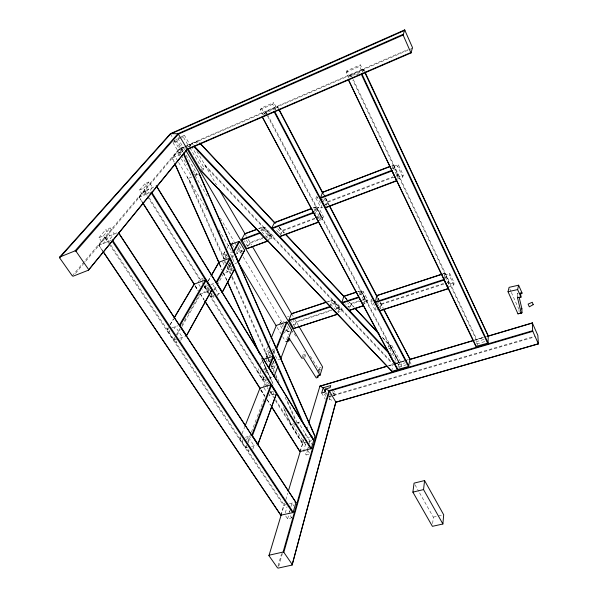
<?xml version="1.0" encoding="UTF-8"?>
<svg xmlns="http://www.w3.org/2000/svg" width="598" height="598" viewBox="0 0 598 598"><rect width="100%" height="100%" fill="white"/><g stroke="black" fill="none" stroke-linecap="round" stroke-linejoin="round"><path stroke-width="0.45" stroke-dasharray="2.99 2.24" d="M477.809 345.293L476.12 341.757L476.24 339.597L352.85 80.199M432.675 523.571L433.318 517.128L419.101 492.034M442.894 273.787L444.875 273.353L448.866 281.755L448.53 286.666L453.845 284.947L454.084 282.675L449.718 273.45L444.411 275.2L448.792 284.394L454.084 282.675M453.845 284.947L449.464 275.693L449.718 273.45M444.224 276.695L444.658 273.204M397.954 367.262L398.836 362.395L389.806 345.427L382.032 336.883M391.705 371.186L393.006 364.376L205.533 166.543L202.969 170.004L200.524 171.028M391.862 345.495L401.617 363.861L401.183 366.312L391.384 347.894L391.862 345.495L388.618 346.489L400.122 368.054M389.051 344.358L388.132 348.888L391.384 347.894M380.321 302.222L381.3 304.442L380.283 308.777L377.331 303.164M375.305 310.392L375.858 308.09L371.223 299.314L370.64 301.594L375.305 310.392L377.794 309.585M397.214 179.131L402.753 177.038L403.239 175.109L398.283 164.622L392.744 166.752L397.722 177.202L403.239 175.109M363.15 302.162L364.01 303.769L367.322 302.685L367.912 300.405L363.21 291.547L359.906 292.654L364.616 301.489L367.912 300.405M364.01 303.769L365.019 298.865L360.721 290.785L357.836 291.532M397.722 177.202L398.029 174.855L393.484 165.31L391.496 165.743M333.168 395.831L334.678 395.39L335.261 393.275L332.996 389.403M367.322 302.685L362.597 293.805L363.21 291.547M402.753 177.038L397.767 166.513L398.283 164.622M176.53 339.32L174.212 340.105L173.465 339.828L166.984 330.118L168.098 327.921M359.488 294.156L360.459 290.658M329.251 399.92L330.148 396.713L332.413 396.048M392.385 168.016L393.222 165.078M278.025 566.059L281.598 553.546M285.724 515.984L287.623 518.817L291.757 517.823L292.258 516.074M278.735 566.306L282.562 552.844M289.671 510.954L288.916 513.562L291.757 517.823M290.934 506.611L291.951 503.127L293.812 505.945M307.432 449.875L308.194 447.244M309.256 443.589L309.981 441.115M287.623 518.817L288.632 515.334M289.649 511.843L290.404 509.227M307.858 450.556L309.981 453.949L306.161 454.973L308.463 447.065M285.291 512.83L287.085 506.745M305.675 443.895L303.605 450.907L306.161 454.973M208.455 293.237L204.695 287.234L206.22 284.304M280.761 515.199L283.676 505.519L286.405 504.503M299.89 451.625L302.827 443.066L275.581 399.569M311.67 440.644L302.424 443.178L303.672 439.052M281.09 515.469L284.753 503.068M285.814 499.719L287.698 493.26M300.196 451.826L303.635 440.397M304.965 435.949L306.572 430.612M306.841 429.723L308.441 424.386M334.708 301.071L333.983 303.343L330.746 304.419L338.191 312.253L341.428 311.192L342.116 308.904L334.708 301.071L331.479 302.154L338.894 309.966L342.116 308.904M319.325 372.502L320.349 369.183L319.579 367.867L321.096 367.404M338.191 312.253L339.522 307.933L335.112 309.39M317.986 372.382L318.839 369.639L309.996 355.668M318.734 370.603L319.579 367.867M297.871 424.057L298.387 422.427L312.492 445.159M294.313 424.326L293.79 425.955L305.466 444.628M330.081 306.46L332.137 300.144L327.704 301.624M304.816 357.499L305.922 354.24M303.732 356.954L305.316 352.319M302.341 356.901L304.203 351.475M265.826 379.065L262.597 379.625L257.521 371.522L257.701 371.029L260.294 370.214M252.79 449.165L254.053 445.757L247.946 436.518L246.645 439.904M273.72 392.587L272.912 394.755L270.61 391.07M247.639 447.543L245.449 447.708L239.828 439.283L241.51 438.341M331.374 309.988L296.189 321.619L294.665 326.553L291.51 321.171M248.91 449.479L248.267 451.184L249.949 450.72M291.802 332.981L292.542 331.008L296.907 337.892M286.651 339.462L288.789 333.871M245.449 447.708L246.436 445.114M247.759 441.653L251.048 433.019M251.377 432.152L256.983 417.464M257.312 416.604L264.884 396.728M246.152 447.962L246.81 446.235M248.118 442.774L250.42 436.727M267.373 385.904L268.472 383.034M269.96 379.169L270.558 377.607L265.049 368.727L264.428 370.274M272.957 360.878L275.11 365.752L274.243 368.009L272.075 363.128M287.182 326.508L288.998 329.573L288.229 331.576L286.412 328.496M243.094 439.403L242.1 441.937L243.79 441.466M263.456 387.1L264.854 383.512L267.971 382.563M266.379 379.581L265.774 381.15L260.22 372.27L260.848 370.715M273.578 361.102L272.718 363.315L275.745 362.358M284.872 332.092L285.396 330.761L288.998 329.573M239.828 439.283L240.845 436.704M242.048 433.625L244.567 427.271M263.24 379.865L264.503 376.665M266.08 372.666L267.022 370.267L268.726 369.736M273.607 353.568L274.96 350.136M262.597 379.625L263.875 376.404M265.467 372.375L266.424 369.953L262.118 360.295M270.64 359.286L269.623 361.85L268.21 358.665M273.353 352.431L275.043 348.148M269.549 357.425L270.438 355.197L266.626 356.415L265.729 358.643M272.15 350.899L272.733 349.441L276.112 348.357M314.63 211.386L319.429 220.37L322.845 219.1L323.66 217.067L318.457 207.274L315.049 208.567L320.259 218.337L323.66 217.067M269.504 356.064L268.068 352.842L268.951 350.652L265.594 351.736M279.595 324.31L280.395 322.329L284.013 321.133M326.493 205.353L327.749 202.259L325.447 197.504M319.429 220.37L320.872 215.923L316.118 206.998L313.232 207.783M257.521 371.522L259.024 367.8M260.347 364.616L262.328 359.727M267.68 346.638L265.385 352.297L267.859 357.873M269.07 343.237L270.61 339.507M321.051 207.977L321.881 205.981L316.634 196.054L315.774 198.013L321.051 207.977L322.771 207.319M314.189 210.571L317.613 209.278L318.457 207.274M314.473 209.905L315.811 206.796M346.982 70.691L346.19 72.223L348.985 78.076L350.996 74.772L363.756 69.375L362.41 72.268L359.645 66.363L360.377 64.853L363.128 70.736L349.755 76.522L346.982 70.691L360.377 64.853M258.486 228.586L262.776 226.956L260.765 230.806L268.816 239.267L272.068 238.049L273.084 235.986L265.078 227.532L261.834 228.765L269.84 237.204L273.084 235.986M267.889 241.129L270.752 235.373L266.461 236.98M260.765 230.806L264.024 229.572L265.078 227.532M264.555 237.04L250.054 242.482L248.073 247.011L244.433 240.792M217.388 295.958L218.547 293.812L212.417 283.938L211.625 285.351M229.468 262.746L232.114 268.711L231.06 270.662L228.242 264.309M239.379 245.531L242.13 250.188L241.151 251.997L237.929 246.548M214.174 295.943L213.389 297.378L211.019 293.581M232.114 268.711L228.286 270.117L227.225 272.06L226.089 269.504M228.877 264.451L229.998 266.985L231.045 265.071L229.924 262.544M242.13 250.188L238.423 251.571L237.436 253.38L236.053 251.048M210.339 296.242L211.019 296.496L212.342 294.096M214.547 290.097L216.753 286.098M217.194 285.298L223.809 273.308L234.498 269.406M228.1 265.534L229.826 262.41M231.979 258.508L234.132 254.606M210.78 295.434L212.111 293.035M213.89 289.828L216.102 285.822M231.785 257.476L233.078 255.144M180.671 340.397L182.412 337.309L175.371 326.658L173.584 329.707M209.577 288.991L208.209 291.42L204.322 285.209M176.754 341.107L175.879 342.654L177.621 342.056M209.121 290.538L207.214 287.503L208.022 286.091M226.246 258.53L225.125 255.989L226.186 254.113L227.307 256.647M174.212 340.105L175.139 338.498M176.993 335.269L180.222 329.625M182.076 326.403L200.569 294.164L211.834 290.112M208.029 281.157L210.743 276.426M225.035 251.511L222.815 255.376L226.186 254.113M227.255 247.639L228.586 245.315L227.083 248.192M204.695 287.234L206.504 284.087M208.306 280.94L211.012 276.224M224.848 252.087L222.613 255.989L224.467 260.16M173.465 339.828L175.775 335.799M176.238 334.992L179.946 328.549M181.799 325.327L186.434 317.269M188.288 314.047L199.874 293.902L200.569 294.164M201.892 281.322L203.29 278.93M169.668 330.455L168.763 331.987L170.512 331.374M197.833 282.809L199.725 279.61L202.954 278.429M169.996 324.736L173.323 319.16M166.984 330.118L168.412 327.726M170.31 324.542L173.637 318.966M278.526 108.343L277.659 106.691L275.603 109.808L272.681 104.246L273.787 102.617L276.695 108.156L264.338 113.508L261.408 108.014L273.787 102.617M263.531 114.681L265.908 111.662L277.659 106.691M263.195 115.175L260.25 109.666L261.408 108.014M193.027 170.647L195.793 175.326L196.989 173.726L186.068 155.233M196.465 143.243L198.155 141.15L199.433 142.511M190.545 145.777L189.312 147.28L183.167 136.793L184.431 135.32L190.545 145.777L182.383 149.306L179.662 149.171L85.492 261.468M181.956 151.937L183.22 150.404L174.317 155.233L178.144 161.647M173.001 142.645L179.221 153.118L182.383 149.306L176.246 138.915L180.334 137.114M75.505 273.383L84.909 262.171M72.283 275.857L179.161 148.73L185.993 145.763M102.415 250.682L98.76 245.262L104.986 237.847L118.135 232.338M142.077 201.937L139.087 197.205L144.155 191.173L156.235 185.948M184.274 147.048L179.415 149.156L172.127 157.842L174.018 162.095M103.476 235.821L110.152 227.928L114.136 233.96L107.55 241.921L103.476 235.821L98.947 237.66L103.028 243.745L109.666 235.769L105.682 229.759L110.152 227.928M143.655 188.318L149.081 181.904L152.55 187.495L147.198 193.969L143.655 188.318L139.491 190.074L143.034 195.71L148.446 189.222L144.97 183.646L149.081 181.904M98.947 237.66L105.682 229.759M139.491 190.074L144.97 183.646M173.824 142.279L176.298 141.203L178.234 138.96L180.701 137.876M173.54 142.025L176.246 138.915L178.234 138.96L184.393 149.41L182.502 151.698L176.298 141.203M476.24 339.597L483.565 337.167M404.465 360.721L398.791 362.65L266.663 114.502M181.157 136.755L184.431 135.32M181.523 137.518L183.167 136.793M260.25 109.666L272.681 104.246M346.19 72.223L359.645 66.363M186.853 145.396L408.195 49.38M185.081 146.697L197.878 141.15L199.156 142.511M179.662 149.171L412.635 48.191M187.682 146.689L190.949 145.277L192.377 143.535L193.289 145.112M264.847 114.457L267.328 113.388M356.535 74.81L359.054 73.726M179.221 153.118L183.489 151.272M180.611 154.314L172.366 157.865L174.265 162.125M201.078 169.526L204.329 168.165L191.876 146.854M139.087 197.205L150.928 192.414M193.954 174.997L196.989 173.726M195.793 175.326L199.201 173.906M98.76 245.262L111.609 240.291M391.765 165.975L393.484 165.31M315.774 198.013L317.501 197.347M392.213 168.651L397.767 166.513M327.614 201.638L392.811 176.836M396.287 175.513L398.029 174.855M327.749 202.259L395.57 176.477M396.437 176.148L398.178 175.491M258.912 228.735L263.225 227.091L270.528 234.805L265.415 236.726M313.546 207.969L316.118 206.998M325.312 204.673L327.031 204.023L323.81 197.893M314.869 218.173L282.293 230.387L278.04 225.857M315.729 217.851L320.872 215.923M250.158 243.087L263.03 238.266M314.877 218.831L282.518 230.963L280.671 234.842L275.102 228.937M318.375 217.523L320.999 216.543M246.802 245.823L249.179 244.933L246.466 240.276M279.199 233.698L281.651 232.786L277.345 228.204M233.377 251.429L229.983 252.7L234.835 263.681L238.228 262.432M225.125 255.989L226.649 255.421M234.954 254.3L243.648 251.063M224.145 258.777L227.203 257.633M227.674 266.312L231.045 265.071M229.998 266.985L233.041 265.871M204.867 286.674L207.708 285.642M210.817 284.513L214.57 283.16M207.214 287.503L208.822 286.92M209.225 288.475L206.004 289.634L204.165 292.871L202.221 289.776M211.019 296.496L213.852 295.487M216.954 294.38L220.692 293.05M167.148 329.513L168.696 328.975M171.888 327.868L177.711 325.843M179.804 338.199L186.299 335.986M327.308 301.975L332.525 300.226L339.29 307.372L334.887 308.822M358.112 291.66L360.721 290.785M287.503 316.85L289.051 316.327M359.278 294.911L362.597 293.805M358.875 300.899L350.974 303.507L349.74 302.199M362.388 299.733L365.019 298.865M296.302 322.21L331.584 310.556M361.663 300.622L351.205 304.076L349.965 308.389L345.629 303.784M362.538 300.331L365.154 299.471M443.111 273.936L444.875 273.353M293.214 325.013L295.532 324.251L293.289 320.416M348.193 306.901L350.622 306.101L347.543 302.82M370.64 301.594L372.307 301.048M444.127 277.442L449.464 275.693M282.204 333.549L289.851 331.045M381.165 303.836L443.596 283.474M447.11 282.331L448.866 281.755M381.3 304.442L443.746 284.095M379.169 307.013L380.821 306.482L378.721 302.476M268.068 352.842L269.586 352.357M280.739 358.837L277.352 359.906L272.733 349.441M263.494 369.213L267.657 367.905M271.305 366.948L275.11 365.752M271.186 368.966L275.955 367.478M269.01 378.086L273.166 376.8M318.839 369.639L320.349 369.183M273.473 391.376L270.363 392.31L269.01 395.928L274.669 394.231M394.231 363.763L398.836 362.395M405.332 360.459L407.948 359.682M484.425 336.913L487.004 336.143M388.64 365.67L408.277 359.832M474.311 340.172L483.236 337.519M388.618 365.827L394.874 363.965M395.771 363.696L406.49 360.504M474.386 340.299L483.326 337.646M398.395 364.817L405.347 362.754M476.12 341.757L484.754 339.193M398.761 367.023L406.677 364.683M476.853 343.932L485.516 341.368M329.408 394.979L331.92 394.246M332.75 394.007L335.261 393.275M328.922 396.325L332.51 395.278M333.407 395.016L535.15 336.158M328.504 397.057L533.536 337.294M245.427 437.235L250.203 435.875M293.723 423.75L291.181 424.475L283.594 407.44M296.862 422.861L301.796 421.463M251.541 446.459L257.798 444.71M306.781 437.9L309.405 437.175M310.272 436.936L312.896 436.219M289.492 503.733L294.881 502.402M433.318 517.128L442.819 514.983M517.449 295.898L517.367 293.536L518.989 293.356M517.367 293.536L518.04 293.528M327.741 395.472L330.148 396.713M329.184 398.866L333.295 401.011M179.191 148.752L179.602 149.119M264.024 229.572L272.068 238.049M333.983 303.343L341.428 311.192M204.733 164.742L391.541 361.962M345.442 297.625L347.289 299.583M279.236 227.464L284.349 232.906M345.001 297.468L346.915 299.508M349.471 302.222L353.941 306.983M279.131 227.629L284.244 233.078M345.024 297.759L346.945 299.807M347.58 300.488L353.979 307.297M382.129 337.257L389.806 345.427M98.999 245.359L102.654 250.779M104.986 237.847L108.612 243.281M109.128 244.051L283.676 505.519M105.697 237.376L110.353 244.358M110.869 245.135L284.222 505.041M139.334 197.258L142.324 201.989M195.112 285.53L198.102 290.262M200.098 293.416L204.082 299.718M260.855 389.567L264.839 395.869M267.328 399.808L270.819 405.332M195.344 286.218L198.334 290.942M200.323 294.089L204.307 300.39M261.057 390.188L265.041 396.489M267.029 399.636L270.513 405.152M195.03 286.233L197.938 290.837M260.713 390.128L264.421 395.996M198.813 284.356L200.27 286.674M263.92 387.833L266.693 392.251M144.783 190.755L147.265 194.709M149.246 197.878L201.765 281.718M202.259 282.51L203.746 284.88M204.239 285.672L208.695 292.788M210.683 295.95L268.151 387.706M270.625 391.66L273.6 396.399M302.424 443.178L291.622 425.933L282.891 406.356M144.155 191.173L147.13 195.912M147.631 196.705L201.175 281.927M204.075 286.554L208.62 293.992M209.113 294.784L268.121 388.909M270.102 392.079L273.578 397.61M275.558 400.772L302.334 443.484M178.615 162.439L206.878 209.771M218.846 229.819L232.577 252.819M277.113 327.412L280.798 333.587M282.6 336.599L285.739 341.862M237.047 249.246L238.423 251.571M280.395 322.329L281.755 324.632M282.211 325.394L283.123 326.927M321.642 393.058L325.312 399.247M178.129 153.589L179.512 155.921M181.358 159.031L191.988 176.911L188.609 178.324L224.983 260.257M232.36 244.844L233.743 247.168M280.507 325.85L282.331 328.922M324.669 392.168L326.508 395.263M170.482 134.079L172.314 137.166M174.138 140.246L179.161 148.73M179.415 149.156L181.792 153.17M195.105 175.663L208.418 198.147M220.311 218.225L234.102 241.517M234.573 242.317L236.001 244.724M237.907 247.938L241.233 253.559M243.132 256.774L281.651 321.821M282.129 322.628L284.028 325.843M285.934 329.05L288.311 333.071M324.4 394.022L325.775 396.339M179.4 152.056L180.828 154.463M181.306 155.263L187.01 164.884M325.925 392.393L326.829 393.933M189.985 147.826L202.969 170.004M332.413 391.518L334.678 395.39M196.951 151.391L216.469 184.872M245.098 233.982L246.451 236.3M248.252 239.394L251.459 244.888M291.689 313.905L293.939 317.762M294.388 318.532L298.507 325.596M414.975 484.746L418.645 491.227M390.262 352.88L392.826 357.679M394.538 360.871L395.816 363.27M265.908 111.662L266.783 113.314M267.224 114.136L399.24 362.276M317.613 209.278L322.845 219.1M265.348 112.028L266.23 113.68M322.576 199.097L325.813 205.249M323.712 194.193L325.013 196.675M378.213 298.2L379.902 301.414M323.518 194.201L329.147 204.927M378.033 298.215L383.228 308.12M277.33 106.706L278.197 108.358M325.342 198.282L328.803 204.882M377.682 298.11L378.549 299.762M380.276 303.059L382.87 308.015M377.039 299.277L378.302 301.676M409.697 361.469L411.409 364.728M350.996 74.772L476.681 339.216M350.443 75.146L351.243 76.828M363.756 69.375L364.548 71.065M363.352 69.42L364.145 71.11M509.84 289.043L510.969 291.577M511.35 292.415L518.892 309.286M219.817 264.338L222.097 269.451M223.615 272.86L227.031 280.522M262.709 360.594L273.338 384.439M219.541 264.226L221.821 269.332M223.338 272.74L226.747 280.395M261.274 357.843L273.787 385.934M219.429 264.54L221.694 269.616M269.309 351.46L271.088 355.474M227.629 266.23L231.8 275.618M232.181 276.47L269.691 360.96M271.2 364.376L274.235 371.201M275.753 374.617L279.161 382.294M287.496 401.071L297.722 424.117M224.841 260.997L225.581 262.671M187.226 176.851L223.517 258.575M227.3 267.089L230.32 273.899M231.837 277.308L267 356.475M268.509 359.876L269.264 361.581M271.156 365.841L274.183 372.651M275.693 376.052L276.829 378.609M285.141 397.334L295.733 421.171M224.512 261.61L225.267 263.314M227.158 267.56L228.286 270.117M266.626 356.415L267.702 358.845M268.068 359.652L269.145 362.082M222.673 261.827L224.19 265.235M266.088 359.458L267.897 363.517M518.967 310.1L519.109 311.73"/><path stroke-width="0.9" d="M476.277 346.519L348.29 79.482L475.859 346.384L487.594 343.185L488.043 342.789L488.282 336.016L364.944 71.917M442.894 523.998L443.686 514.788L424.587 480.575L414.063 483.132L412.882 492.132L432.406 526.33L442.894 523.998L423.541 489.583L424.587 480.575M442.012 274.078L376.695 295.659L375.275 302.618L379.805 310.848L448.298 288.714L444.03 280.103L444.045 278.122M397.909 369.609L262.163 116.677L397.55 369.467L408.479 366.499L410.049 359.301L383.662 308.942M59.598 257.805L59.725 257.058L170.467 133.646L404.674 29.9L412.471 47.534L411.08 52.908L187.189 149.552L88.437 270.191L73.158 276.179L72.283 275.857L59.598 257.805L170.482 134.079L404.951 30.266M88.437 270.191L187.189 149.126L410.804 52.557L411.08 52.908M521.202 313.18L517.509 297.737L520.993 297.191L517.621 289.582L518.615 285.194L509.085 287.354L508.031 291.734L517.973 313.86L522.002 312.776L521.882 308.762L519.071 296.937M281.269 514.654L268.951 555.662L277.517 567.846L278.227 568.1L292.101 565.065L335.77 402.297L538.402 343.902L537.841 335.373L532.31 322.913L487.691 336.188M292.101 565.065L335.882 402.133L329.431 391.144L532.803 331.344L538.402 343.902M292.317 564.602L283.826 552.305L329.431 391.144M268.951 555.662L269.16 555.191L283.108 552.044L328.93 390.666L532.631 330.709L532.31 322.913M102.938 251.452L280.761 515.199L292.624 512.665L293.184 512.18L295.95 502.484L118.905 233.198M271.514 406.722L299.89 451.625L311.364 448.522L313.688 440.382L156.497 185.985M212.013 289.537L186.299 335.986L211.834 290.112L212.013 289.537L206.228 280.26L205.525 279.999L194.223 284.125L174.108 318.166M325.596 388.984L324.669 392.168L321.642 393.058L323.197 387.773L330.739 385.538L330.141 387.639L325.596 388.984L328.93 390.666M288.229 491.481L300.278 451.363M308.845 422.838L319.93 386.121L386.861 366.2M286.509 341.608L288.819 340.867L287.997 339.477L289.537 338.976L301.87 358.269L303.455 357.768L316.267 377.943L317.792 377.488L317.007 376.157L320.072 375.23L322.606 366.94L299.434 327.188M317.792 377.488L318.562 374.991M222.292 291.981L216.685 282.899L230.185 258.583L234.708 268.794L222.12 292.542L234.498 269.406M230.245 244.694L238.961 241.398L239.596 241.637L244.649 250.218L238.228 262.432M280.739 358.837L291.652 330.036L287.07 322.255L286.472 322.03L276.366 325.387L276.194 325.865L238.251 262.313M276.605 393.207L257.798 444.71L276.605 393.207L271.537 385.075L270.887 384.835L259.966 388.162L244.903 426.411M259.786 388.663L259.966 388.162M257.992 444.202L252.416 435.71L271.537 385.075M288.819 340.867L289.724 338.468M270.887 384.835L251.706 435.449L252.416 435.71M410.804 52.557L403.134 35.035L404.674 29.9M291.473 330.515L291.652 330.036M337.564 314.316L293.588 328.526L288.909 320.147L291.39 313.793L325.932 302.222M269.175 367.875L273.578 356.647L277.883 366.372L274.034 376.538L274.22 376.037L269.175 367.875L268.532 367.635L272.972 356.341L263.18 359.45M287.07 322.255L276.717 348.664L280.948 358.277M276.112 348.357L286.472 322.03M271.156 338.132L276.366 325.387M320.207 197.781L391.727 170.355L396.751 180.873L325.491 207.812L320.334 198.416L322.539 192.324L389.776 166.408M244.649 250.218L238.438 261.827L233.99 251.736L239.596 241.637M267.889 241.129L246.735 248.716L241.592 239.521L244.754 233.811L256.774 229.243M233.377 251.429L238.961 241.398M231.904 244.066L232.577 242.878M211.191 275.633L218.883 262.238L229.572 258.269L215.998 282.637L216.685 282.899M211.46 275.439L218.674 262.851M186.471 335.381L180.035 325.581L206.228 280.26M205.525 279.999L179.273 325.297L180.035 325.581M174.272 317.568L194.223 284.125M183.668 152.871L303.044 422.696L313.778 440.068L314.952 435.942L198.633 172.082L185.791 150.277L188.071 148.805L200.644 170.228L392.071 371.328L397.506 369.728L388.349 352.641L193.64 146.398M59.725 257.058L75.079 250.846L75.968 251.182L178.391 134.161L403.134 35.035M75.079 250.846L177.875 133.713L402.97 34.37M517.973 313.86L518.533 313.636M518.772 313.546L520.626 313.068M390.038 166.64L322.539 192.324M320.334 198.416L391.877 171.006M311.513 208.433L274.557 222.478L271.709 228.137L313.419 212.372L318.682 222.202L279.782 236.696M244.754 233.811L257.185 229.393M274.998 222.62L311.835 208.62M325.185 207.611L396.489 180.648M241.592 239.521L259.809 232.637M241.697 240.142L260.033 233.213L267.441 241.001L246.735 248.716M313.546 213L271.933 228.72L279.341 236.561L318.375 222.015M356.961 291.831L343.835 296.227L341.906 302.528L358.71 296.944L363.464 305.825L349.374 310.444M291.39 313.793L326.441 302.267M344.216 296.316L356.378 292.243M288.909 320.147L330.081 306.46M289.021 320.745L330.313 307.036L337.175 314.234L293.588 328.526M358.845 297.557L342.138 303.104L348.993 310.362L363.203 305.705M442.228 274.228L376.695 295.659M375.14 301.997L443.88 279.468M375.275 302.618L444.03 280.103M379.551 310.736L448.089 288.58M409.167 359.562L473.414 340.441M319.825 386.293L386.831 366.357M409.167 359.712L473.496 340.568M487.789 336.315L532.459 323.025M335.882 402.133L538.26 343.805M412.882 492.132L423.541 489.583M508.031 291.734L517.621 289.582M521.142 312.956L522.002 312.776M521.135 308.889L521.882 308.762M519.797 293.274L522.106 293.11L518.615 285.194M520.664 293.267L522.106 293.11M170.467 133.646L177.875 133.713M488.282 336.016L364.937 72.799M283.108 552.044L283.826 552.305M410.049 359.301L383.737 309.659M319.93 386.121L323.197 387.773L325.469 391.623M313.688 440.382L156.235 185.948M295.95 502.484L118.651 233.115M201.75 171.656L391.705 371.186M194.223 146.024L387.691 351.048M200.068 143.191L275.409 223.39M285.62 234.259L344.358 296.787M355.212 308.344L378.198 332.809M199.799 143.199L274.646 222.86M285.523 234.438L344.388 297.079M354.621 307.977L379.573 334.529M75.968 251.182L88.586 269.459M103.177 251.549L281.09 515.469M112.334 239.805L293.184 512.18M112.125 241.061L292.624 512.665M142.817 202.774L194.619 284.745M205.077 301.295L260.354 388.775M271.313 406.117L300.196 451.826M142.571 202.722L194.35 284.641M204.8 301.183L260.063 388.61M151.563 191.988L311.364 448.522M151.421 193.206L310.855 448.949M178.391 134.161L187.189 149.126M187.443 149.567L320.072 375.23M218.816 188.893L245.098 233.982M252.393 246.496L291.689 313.905M274.056 111.669L408.479 366.499M274.617 111.295L408.935 366.111M278.96 109.165L323.084 193.371M329.58 205.757L377.166 296.563M279.064 110.01L322.748 193.333M329.236 205.712L377.248 297.288M361.768 73.659L488.043 342.789M361.207 74.032L487.594 343.185M175.02 163.83L219.436 263.486M227.412 281.374L260.055 354.629M174.78 163.8L219.16 263.374M227.509 282.099L258.994 352.738M199.201 173.906L314.638 435.733M183.466 154.105L301.796 421.463M532.631 330.709L532.803 331.344M520.604 293.184L520.993 297.191M517.472 296.683L517.509 297.737M533.192 304.659L529.305 306.826L528.116 304.076L532.287 302.274L533.192 304.659"/></g></svg>
